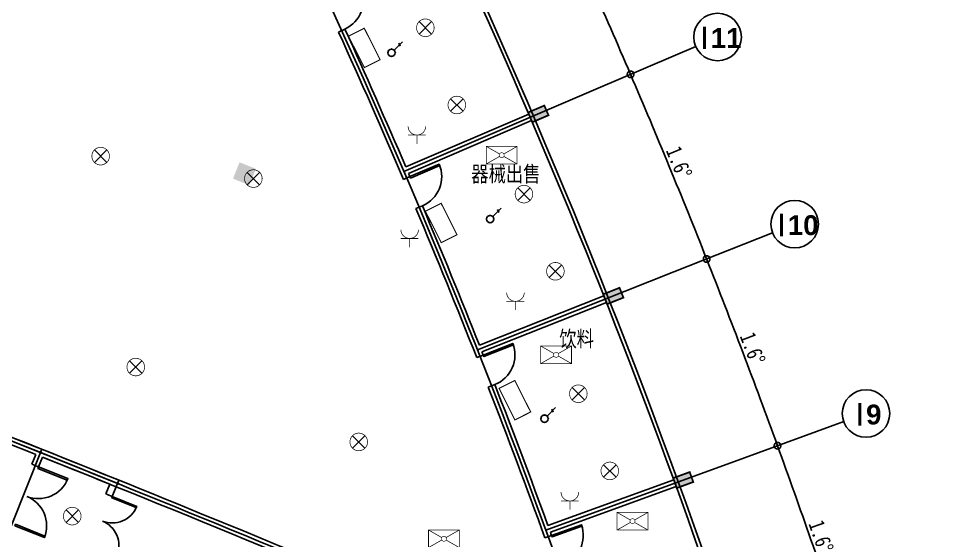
# Model space of a CAD drawing. Extents: x 23618587 to 48466785, y 42305484 to 86624613.
# Drawn here: x 24358428 to 24384804, y 43360084 to 43374893 of the extents above; entities that cross this region are included whole.
import ezdxf

# ---------------------------------------------------------------- set-up
doc = ezdxf.new("R2010")
doc.units = 0
doc.header["$MEASUREMENT"] = 0
doc.layers.get('0').update_dxf_attribs({"linetype": 'CONTINUOUS'})
doc.layers.get('DEFPOINTS').update_dxf_attribs({"linetype": 'CONTINUOUS'})
for name, color, linetype in [('AC-W', 7, 'CONTINUOUS'), ('楼控', 1, 'CONTINUOUS'), ('设备-动力', 3, 'CONTINUOUS'), ('设备-插座', 3, 'CONTINUOUS'), ('设备-照明', 3, 'CONTINUOUS'), ('设备-箱柜', 3, 'CONTINUOUS')]:
    doc.layers.add(name, color=color, linetype=linetype)
doc.styles.add('IDQSTYLE', font='simplex.shx', dxfattribs={"width": 0.7, "bigfont": 'hzfs1.shx'})
doc.styles.add('Q1', font='SimSun.ttf', dxfattribs={"width": 0.8, "height": 450})
doc.styles.add('Q200', font='SimSun.ttf', dxfattribs={"width": 0.8, "height": 450})
doc.styles.add('T-SG-01$0$Arial', font='ARIALBD.TTF')
doc.dimstyles.new('Q2', dxfattribs={"dimscale": 150, "dimtxt": 2.5, "dimasz": 2.5, "dimexe": 0, "dimexo": 0, "dimgap": 0.5, "dimtad": 1, "dimdec": 4, "dimdsep": 46, "dimtxsty": 'Q200', "dimblk1": 'DOTSMALL', "dimblk2": 'DOTSMALL', "dimsah": 1, "dimcen": 2.5, "dimadec": 0, "dimazin": 0, "dimtfac": 1, "dimtdec": 3, "dimtmove": 2, "dimatfit": 3, "dimldrblk": 'DOTSMALL', "dimfxl": 1, "dimtolj": 1, "dimtzin": 10, "dimarcsym": 0})

# ---------------------------------------------------------------- blocks, each defined once
blk = doc.blocks.new('_DOTSMALL')
at = {"color": 0, "linetype": 'ByBlock', "const_width": 0.5}
blk.add_lwpolyline([(-0.0625, 0, 1), (0.0625, 0, 1)], format="xyb", close=True, dxfattribs=at)
blk = doc.blocks.new('*D59')
at = {"color": 0, "linetype": 'ByBlock'}
blk.add_arc((24189221, 43293341), 203000, 18.4, 20, dxfattribs=at)
at = {"layer": 'DEFPOINTS', "color": 0, "linetype": 'ByBlock'}
for p in [(24381858, 43363455), (24379039, 43362429), (24381238, 43359208), (24383741, 43358049), (24380894, 43357102)]:
    blk.add_point(p, dxfattribs=at)
at = {"color": 0, "linetype": 'ByBlock', "xscale": 375, "yscale": 375, "zscale": 375}
for p, rotation in [((24379979, 43362771), 110.0000000030266), ((24381843, 43357417), 288.4000000030688)]:
    blk.add_blockref('_DOTSMALL', p, dxfattribs=dict(at, rotation=rotation))
at = {"color": 0, "linetype": 'ByBlock', "insert": (24381213, 43360199), "char_height": 450, "attachment_point": 5, "rotation": 289.2, "style": 'Q200'}
blk.add_mtext('\\A1;1.6°', dxfattribs=at)
blk = doc.blocks.new('*D62')
at = {"color": 0, "linetype": 'ByBlock'}
blk.add_arc((24189221, 43293341), 203000, 23.2, 24.8, dxfattribs=at)
at = {"layer": 'DEFPOINTS', "color": 0, "linetype": 'ByBlock'}
for p in [(24375328, 43379334), (24372592, 43378070), (24375053, 43375044), (24377656, 43374104), (24374887, 43372917)]:
    blk.add_point(p, dxfattribs=at)
at = {"color": 0, "linetype": 'ByBlock', "xscale": 375, "yscale": 375, "zscale": 375}
for p, rotation in [((24373500, 43378489), 114.8000000029758), ((24375806, 43373311), 293.200000002989)]:
    blk.add_blockref('_DOTSMALL', p, dxfattribs=dict(at, rotation=rotation))
at = {"color": 0, "linetype": 'ByBlock', "insert": (24374945, 43376030), "char_height": 450, "attachment_point": 5, "rotation": 294, "style": 'Q200'}
blk.add_mtext('\\A1;1.6°', dxfattribs=at)
blk = doc.blocks.new('*D63')
at = {"color": 0, "linetype": 'ByBlock'}
blk.add_arc((24189221, 43293341), 203000, 21.6, 23.2, dxfattribs=at)
at = {"layer": 'DEFPOINTS', "color": 0, "linetype": 'ByBlock'}
for p in [(24377656, 43374104), (24374887, 43372917), (24377262, 43369824), (24379838, 43368811), (24377036, 43367702)]:
    blk.add_point(p, dxfattribs=at)
at = {"color": 0, "linetype": 'ByBlock', "xscale": 375, "yscale": 375, "zscale": 375}
for p, rotation in [((24375806, 43373311), 113.2000000018861), ((24377966, 43368070), 291.6000000020339)]:
    blk.add_blockref('_DOTSMALL', p, dxfattribs=dict(at, rotation=rotation))
at = {"color": 0, "linetype": 'ByBlock', "insert": (24377181, 43370812), "char_height": 450, "attachment_point": 5, "rotation": 292.4, "style": 'Q200'}
blk.add_mtext('\\A1;1.6°', dxfattribs=at)
blk = doc.blocks.new('*D64')
at = {"color": 0, "linetype": 'ByBlock'}
blk.add_arc((24189221, 43293341), 203000, 20, 21.6, dxfattribs=at)
at = {"layer": 'DEFPOINTS', "color": 0, "linetype": 'ByBlock'}
for p in [(24379838, 43368811), (24377036, 43367702), (24379324, 43364543), (24381858, 43363455), (24379039, 43362429)]:
    blk.add_point(p, dxfattribs=at)
at = {"color": 0, "linetype": 'ByBlock', "xscale": 375, "yscale": 375, "zscale": 375}
for p, rotation in [((24377966, 43368070), 111.600000002235), ((24379979, 43362771), 290.0000000022631)]:
    blk.add_blockref('_DOTSMALL', p, dxfattribs=dict(at, rotation=rotation))
at = {"color": 0, "linetype": 'ByBlock', "insert": (24379271, 43365534), "char_height": 450, "attachment_point": 5, "rotation": 290.8, "style": 'Q200'}
blk.add_mtext('\\A1;1.6°', dxfattribs=at)
blk = doc.blocks.new('*D67')
at = {"color": 0, "linetype": 'ByBlock'}
blk.add_line((24383044, 43379129), (24383050, 43379143), dxfattribs=at)
blk.add_arc((24148685, 42835268), 592223, 65.36798, 66.68798, dxfattribs=at)
at = {"layer": 'DEFPOINTS', "color": 0, "linetype": 'ByBlock'}
for p in [(24383044, 43379129), (24382655, 43378225), (24391376, 43375480), (24395934, 43374509), (24395100, 43372691)]:
    blk.add_point(p, dxfattribs=at)
at = {"color": 0, "linetype": 'ByBlock', "xscale": 375, "yscale": 375, "zscale": 375}
for p, rotation in [((24383050, 43379143), 156.6879804380551), ((24395517, 43373600), 335.367980438324)]:
    blk.add_blockref('_DOTSMALL', p, dxfattribs=dict(at, rotation=rotation))
at = {"color": 0, "linetype": 'ByBlock', "insert": (24389422, 43376682), "char_height": 450, "attachment_point": 5, "rotation": 336.028, "style": 'Q200'}
blk.add_mtext('\\A1;1.32°', dxfattribs=at)
blk = doc.blocks.new('HC000426')
at = {"color": 0, "linetype": 'Continuous', "const_width": 0.3}
blk.add_lwpolyline([(5, 2.5), (-5, 2.5), (-5, -2.5), (5, -2.5)], close=True, dxfattribs=at)
at = {"color": 0, "style": 'IDQSTYLE', "width": 0.7}
blk.add_attdef('PSFHATT', (7, -2.5), '', height=2.5, dxfattribs=at)
blk = doc.blocks.new('HC000133')
at = {"color": 0, "linetype": 'Continuous', "const_width": 0.2}
blk.add_lwpolyline([(-2.5, 5, 0.198912), (-1.77, 3.23, 0.198912), (0, 2.5, 0.198912), (1.77, 3.23, 0.198912), (2.5, 5)], format="xyb", dxfattribs=at)
for points in [[(-2.55, 2.48), (2.48, 2.48)], [(0, 2.5), (0, 0)]]:
    blk.add_lwpolyline(points, dxfattribs=at)
at = {"color": 0, "style": 'IDQSTYLE', "width": 0.7}
blk.add_attdef('PSFHATT', (4.5, 0), '', height=2.5, dxfattribs=at)
blk = doc.blocks.new('HC001494')
at = {"color": 0, "linetype": 'Continuous'}
for p, q in [((-1.77, 1.77), (1.77, -1.77)), ((1.77, 1.77), (-1.77, -1.77))]:
    blk.add_line(p, q, dxfattribs=at)
at = {"color": 0, "linetype": 'Continuous', "const_width": 0.2}
blk.add_lwpolyline([(1.77, -1.77, 0.198912), (2.5, 0, 0.198912), (1.77, 1.77, 0.198912), (0, 2.5, 0.198912), (-1.77, 1.77, 0.198912), (-2.5, 0, 0.198912), (-1.77, -1.77, 0.198912), (0, -2.5, 0.198912)], format="xyb", close=True, dxfattribs=at)
at = {"color": 0, "style": 'IDQSTYLE', "width": 0.7}
blk.add_attdef('PSFHATT', (4.5, -2.5), '', height=2.5, dxfattribs=at)
blk = doc.blocks.new('HC000704')
at = {"color": 0, "linetype": 'Continuous', "const_width": 0.2}
for points in [[(-0.61, 0.35), (-4.38, 2.5)], [(-4.38, 2.5), (4.37, 2.5), (4.37, -2.5), (-4.38, -2.5), (-4.38, 2.5)], [(4.37, 2.5), (0.61, 0.35)], [(-0.61, -0.35), (-4.38, -2.5)], [(0.61, -0.35), (4.37, -2.5)]]:
    blk.add_lwpolyline(points, dxfattribs=at)
at = {"color": 0, "linetype": 'Continuous', "const_width": 0.16}
blk.add_lwpolyline([(0, -0.71, 0.198912), (0.5, -0.5, 0.198912), (0.71, 0, 0.198912), (0.5, 0.5, 0.198912), (0, 0.71, 0.198912), (-0.5, 0.5, 0.198912), (-0.71, 0, 0.198912), (-0.5, -0.5, 0.198912)], format="xyb", close=True, dxfattribs=at)
at = {"color": 0, "style": 'IDQSTYLE', "width": 0.7}
blk.add_attdef('PSFHATT', (6.37, -2.5), '', height=2.5, dxfattribs=at)
blk = doc.blocks.new('HC002297100793')
at = {"color": 0}
for p, q in [((0.74, 1.78), (3.12, 4.17)), ((2.09, 3.72), (2.47, 2.92))]:
    blk.add_line(p, q, dxfattribs=at)
blk.add_circle((0, 1.04), 1.04, dxfattribs=at)
for p in [(-1.04, 1.04), (0, 2.08), (0, 0), (1.04, 1.04)]:
    blk.add_point(p, dxfattribs=at)
at = {"color": 0, "width": 0.7}
blk.add_attdef('PSFHATT', (3.15, 0), '', height=0.025, dxfattribs=at)

msp = doc.modelspace()

# ---------------------------------------------------------------- hatches: boundary and pattern name
at = {"layer": 'AC-W'}
h = msp.add_hatch(color=7, dxfattribs=at)
h.paths.add_polyline_path([(24368207.34969, 43382357.57992), (24368655.20557, 43382579.89751), (24368788.59612, 43382311.18398), (24368340.74024, 43382088.86639)])
h.paths.add_polyline_path([(24365652.06717, 43387320.45838), (24366093.54096, 43387555.19416), (24366234.38243, 43387290.30988), (24365792.90864, 43387055.5741)])
h.paths.add_polyline_path([(24362959.20922, 43392210.0542), (24363393.95668, 43392457.02514), (24363542.13924, 43392196.17666), (24363107.39178, 43391949.20573)])
h.paths.add_polyline_path([(24377014.51597, 43361851.43138), (24377484.36228, 43362022.44145), (24377586.96832, 43361740.53367), (24377117.12201, 43361569.52359)])
h.paths.add_polyline_path([(24375028.36494, 43367068.21539), (24375493.25318, 43367252.27767), (24375603.69055, 43366973.34472), (24375138.8023, 43366789.28244)])
h.paths.add_polyline_path([(24372897.32712, 43372227.50886), (24373356.89479, 43372424.47982), (24373475.07736, 43372148.73922), (24373015.50969, 43371951.76826)])
h.paths.add_polyline_path([(24370623.06424, 43377325.28874), (24371076.95298, 43377535.01478), (24371202.7886, 43377262.68154), (24370748.89986, 43377052.95549)])
h.paths.add_polyline_path([(24378854.23146, 43356581.22472), (24379328.66947, 43356739.04924), (24379423.36418, 43356454.38644), (24378948.92618, 43356296.56192)])
h.paths.add_polyline_path([(24383480.99679, 43340491.3534), (24383966.97729, 43340608.92445), (24384037.51993, 43340317.33615), (24383551.53943, 43340199.7651)])
h.paths.add_polyline_path([(24382088.73296, 43345897.02012), (24382571.24121, 43346028.11471), (24382649.89796, 43345738.60976), (24382167.38971, 43345607.51517)])
h.paths.add_polyline_path([(24380546.07688, 43351261.70497), (24381024.73663, 43351406.22087), (24381111.44617, 43351119.02502), (24380632.78642, 43350974.50912)])
msp.add_hatch(color=7, dxfattribs=at).paths.add_polyline_path([(24365167.63171, 43370627.5947), (24364704.00325, 43370814.80756), (24364516.79039, 43370351.1791), (24364980.41885, 43370163.96624)])

# ---------------------------------------------------------------- linework, layer by layer
at = {"layer": 'AC-W', "color": 7}
for p, q in [((24367513.2313, 43374511.97847), (24367695.25475, 43374594.84863)), ((24374886.60262, 43372916.91657), (24377656.3096, 43374104.0145)), ((24369424.28649, 43370684.5628), (24372917.00123, 43372181.54224)), ((24369503.07487, 43370500.73573), (24372995.78961, 43371997.71518)), ((24369358.53148, 43370330.09749), (24369542.43885, 43370408.69825)), ((24369710.15443, 43369502.12709), (24369894.42078, 43369579.88255)), ((24377036.11424, 43367701.81048), (24379837.88708, 43368811.11082)), ((24371513.59681, 43365622.84388), (24375046.74791, 43367021.71736)), ((24371587.22172, 43365436.88858), (24375120.37282, 43366835.76206)), ((24371437.97019, 43365270.35276), (24371624.00052, 43365343.78789)), ((24371766.33775, 43364432.88729), (24371952.70332, 43364505.46742)), ((24379039.17349, 43362428.71979), (24381858.25135, 43363454.78022)), ((24361275.71981, 43361792.10652), (24361088.47816, 43361328.48968)), ((24361275.71981, 43361792.10652), (24361088.47816, 43361328.48968)), ((24373460.76105, 43360504.76148), (24377031.59347, 43361804.43819)), ((24361015.35614, 43361681.50625), (24360903.01114, 43361403.33612)), ((24361015.35614, 43361681.50625), (24360903.01114, 43361403.33612)), ((24373529.16508, 43360316.82296), (24377099.9975, 43361616.49967)), ((24373375.32179, 43360154.51942), (24373563.33001, 43360222.73164))]:
    msp.add_line(p, q, dxfattribs=at)
at = {"layer": 'AC-W', "color": 7, "ltscale": 300}
for p, q in [((24369371.79059, 43370553.26512), (24374886.60262, 43372916.91657)), ((24371457.45533, 43365493.06316), (24377036.11424, 43367701.81048)), ((24353489.50799, 43348646.3492), (24359084.61563, 43362671.49699)), ((24373401.01777, 43360376.59893), (24379039.17349, 43362428.71979))]:
    msp.add_line(p, q, dxfattribs=at)
at = {"layer": 'AC-W', "color": 7, "const_width": 50}
for points in [[(24372897.32712, 43372227.50886), (24373356.89479, 43372424.47982), (24373475.07736, 43372148.73922), (24373015.50969, 43371951.76826)], [(24375028.36494, 43367068.21539), (24375493.25318, 43367252.27767), (24375603.69055, 43366973.34472), (24375138.8023, 43366789.28244)], [(24377014.51597, 43361851.43138), (24377484.36228, 43362022.44145), (24377586.96832, 43361740.53367), (24377117.12201, 43361569.52359)]]:
    msp.add_lwpolyline(points, close=True, dxfattribs=at)
at = {"layer": 'AC-W', "color": 7}
for points in [[(24369542.43885, 43370408.69825), (24369560.02897, 43370367.2786), (24370388.42202, 43370719.08104), (24370370.8319, 43370760.50069)], [(24371624.00052, 43365343.78789), (24371640.42727, 43365301.89324), (24372478.32025, 43365630.42842), (24372461.89349, 43365672.32307)], [(24358992.22568, 43362170.02624), (24358975.55152, 43362128.22945), (24359811.48748, 43361794.74621), (24359828.16164, 43361836.54301)], [(24361088.47816, 43361328.48968), (24361074.43503, 43361293.71842), (24361769.86028, 43361012.85595), (24361783.9034, 43361047.62721)], [(24358325.25919, 43360498.1543), (24358341.93335, 43360539.95109), (24359177.86932, 43360206.46786), (24359161.19515, 43360164.67106)], [(24373563.33001, 43360222.73164), (24373578.5806, 43360180.39466), (24374425.32013, 43360485.40641), (24374410.06954, 43360527.74338)]]:
    msp.add_lwpolyline(points, close=True, dxfattribs=at)
for centre in [(24378276.72596, 43374369.92529), (24380465.4862, 43369059.59489), (24382492.54387, 43363685.64381)]:
    msp.add_circle(centre, 675, dxfattribs=at)
for centre, radius, start, end in [((24189221.26409, 43293340.65083), 199900, 18.8354385288, 29.6000000034), ((24367320.26816, 43375413.51328), 900, 294.609988368, 24.609988371), ((24189221.26409, 43293340.65083), 195900, 23.1415349186, 24.4784418209), ((24189221.26409, 43293340.65083), 196100, 23.2292176346, 24.4784418209), ((24369542.43885, 43370408.69825), 900, 293.00998837, 23.009988369), ((24189221.26409, 43293340.65083), 196100, 23.1415349186, 23.1707823652), ((24189221.26409, 43293340.65083), 195900, 21.5415349197, 22.8784418242), ((24189221.26409, 43293340.65083), 196100, 21.6292176369, 22.8784418242), ((24148685.34615, 42835267.72991), 567822.67138, 68.0130308901, 69.3229354503), ((24148685.34615, 42835267.72991), 567822.67138, 66.8075794562, 69.3229354503), ((24148685.34615, 42835267.72991), 567622.67138, 68.2613590301, 69.3027456847), ((24148685.34615, 42835267.72991), 567622.67138, 68.2613590301, 69.3027456847), ((24148759.7883, 42835660.74182), 530172.67138, 79.4743453433, 79.4743453433), ((24148766.30591, 42835659.45113), 530172.67138, 78.1227654299, 78.1227654299), ((24148779.34207, 42835656.52904), 530172.67138, 76.2090487924, 76.2090487924), ((24371624.00052, 43365343.78789), 900, 291.40998837, 21.409988372), ((24189221.26409, 43293340.65083), 196100, 21.5415349197, 21.5707823654), ((24189221.26409, 43293340.65083), 195900, 19.9415349208, 21.2784418219), ((24189221.26409, 43293340.65083), 196100, 20.0292176369, 21.2784418219), ((24148685.34615, 42835267.72991), 567622.67138, 66.7997511767, 68.2411710536), ((24148685.34615, 42835267.72991), 567622.67138, 68.0332207784, 68.2411710536), ((24358992.22568, 43362170.02624), 900, 248.251265039, 338.251265044), ((24358325.25919, 43360498.1543), 900, 338.251265047, 68.251265051), ((24148685.34615, 42835267.72991), 567322.67138, 68.0130356525, 68.033234314), ((24148685.34615, 42835267.72991), 567322.67138, 68.0130356525, 68.033234314), ((24361088.47816, 43361328.48968), 750, 248.007618823, 338.007618829), ((24360526.76199, 43359937.63565), 750, 338.00834205, 68.008342058), ((24373563.33001, 43360222.73164), 900, 289.809988375, 19.809988369), ((24189221.26409, 43293340.65083), 196100, 19.9415349208, 19.9707823667)]:
    msp.add_arc(centre, radius, start, end, dxfattribs=at)
at = {"layer": 'AC-W', "color": 7, "ltscale": 300}
for centre, radius, start, end in [((24189221.26409, 43293340.65083), 200000, 4.560471461, 29.6000000034), ((24189221.26409, 43293340.65083), 196000, 18.7775437664, 29.0000337956), ((24162246.90911, 42870268.06754), 513099.72014, 62.6224147924, 75.1443656534), ((24148685.34615, 42835267.72991), 567722.67138, 66.5260012819, 69.3279804304), ((24148685.34615, 42835267.72991), 567722.67138, 68.0079804412, 69.3279804304)]:
    msp.add_arc(centre, radius, start, end, dxfattribs=at)
at = {"layer": '楼控', "color": 7}
for p, q in [((24358806.46213, 43362244.13363), (24358917.62321, 43362522.77896)), ((24358992.22568, 43362170.02624), (24359103.38676, 43362448.67157))]:
    msp.add_line(p, q, dxfattribs=at)
msp.add_arc((24148685.34615, 42835267.72991), 567322.67138, 68.2411657115, 68.2613643735, dxfattribs=at)
at = {"layer": '楼控', "color": 0, "linetype": 'ByBlock'}
msp.add_point((24359047.56194, 43362578.61522), dxfattribs=at)

# ---------------------------------------------------------------- block references
at = {"layer": '设备-动力', "xscale": 100, "yscale": 100, "zscale": 100}
for p in [(24372147.40168, 43371015.86673), (24373692.45318, 43365350.67788), (24375861.54534, 43360628.44746), (24370506.61665, 43360129.90615)]:
    msp.add_blockref('HC000704', p, dxfattribs=at)
at = {"layer": '设备-插座', "xscale": 100, "yscale": 100, "zscale": 100}
for p in [(24369738.98626, 43371338.09658), (24369533.57504, 43368403.17497), (24372537.94622, 43366618.06324), (24374082.99772, 43360952.87439)]:
    msp.add_blockref('HC000133', p, dxfattribs=at)
at = {"layer": '设备-照明', "color": 3, "xscale": 100, "yscale": 100, "zscale": 100}
for p in [(24369979.78511, 43374631.31716), (24370873.17683, 43372440.853), (24360758.30944, 43370988.598), (24365095.29612, 43370352.14521), (24372778.74507, 43369911.28382), (24373672.1368, 43367720.81966), (24361755.81638, 43365003.55639), (24374323.79657, 43364246.09497), (24368087.81692, 43362878.43292), (24375217.1883, 43362055.63081), (24359952.36084, 43360772.63015)]:
    msp.add_blockref('HC001494', p, dxfattribs=at)
at = {"layer": '设备-照明', "xscale": 100, "yscale": 100, "zscale": 100}
for p in [(24369019.73974, 43373819.50864), (24371818.6997, 43369099.4753), (24373363.75121, 43363434.28645)]:
    msp.add_blockref('HC002297100793', p, dxfattribs=at)
at = {"layer": '设备-箱柜', "color": 142, "xscale": 99.99999999999993, "yscale": 99.99999999999997, "zscale": 100, "rotation": 296.6923266761137}
for p in [(24368245.56031, 43374060.72424, 0.00038), (24370428.856, 43369091.84442, 0.00038), (24372521.80841, 43364062.73574, 0.00038)]:
    msp.add_blockref('HC000426', p, dxfattribs=at)

# ---------------------------------------------------------------- texts
at = {"layer": 'AC-W', "color": 7, "style": 'T-SG-01$0$Arial'}
for s, height, p in [('Ⅰ', 637.5, (24377468.42062, 43374027.35618)), ('11', 562.5, (24378082.60831, 43374058.85605)), ('Ⅰ', 637.5, (24379657.18087, 43368717.02578)), ('10', 562.5, (24380271.36856, 43368748.52565)), ('Ⅰ', 637.5, (24381879.99878, 43363343.0747)), ('9', 562.5, (24382494.18647, 43363374.57457))]:
    msp.add_text(s, height=height, dxfattribs=at).set_placement(p)
at = {"layer": 'AC-W', "color": 7, "style": 'Q1', "width": 0.8}
for s, p in [('器械出售', (24371282.67011, 43370261.29813)), ('饮料', (24373784.90786, 43365582.93472))]:
    msp.add_text(s, height=450, dxfattribs=at).set_placement(p)

# ---------------------------------------------------------------- dimensions: what is measured, and where the dimension line sits
at = {"layer": 'AC-W', "color": 7}
for base, line1, line2, picture, middle in [((24375053.26881, 43375044.176), ((24372592.31475, 43378069.97149), (24375327.79615, 43379333.94134)), ((24374886.60262, 43372916.91657), (24377656.3096, 43374104.0145)), '*D62', (24374945.05563, 43376030.21037)), ((24391375.81928, 43375479.75009), ((24383044.27681, 43379128.99659), (24382654.72205, 43378224.98264)), ((24395100.36398, 43372691.1069), (24395933.94168, 43374509.11356)), '*D67', (24389421.65721, 43376681.75322)), ((24377262.11201, 43369823.58692), ((24377036.11424, 43367701.81048), (24379837.88708, 43368811.11082)), ((24374886.60262, 43372916.91657), (24377656.3096, 43374104.0145)), '*D63', (24377181.47272, 43370812.25835)), ((24379324.32663, 43364543.35875), ((24377036.11424, 43367701.81048), (24379837.88708, 43368811.11082)), ((24379039.17349, 43362428.71979), (24381858.25135, 43363454.78022)), '*D64', (24379271.3241, 43365533.89629)), ((24381238.30459, 43359207.60886), ((24380894.21844, 43357101.7563), (24383740.84648, 43358048.70341)), ((24379039.17349, 43362428.71979), (24381858.25135, 43363454.78022)), '*D59', (24381212.98016, 43360199.24012))]:
    dim = msp.add_angular_dim_2l(base=base, line1=line1, line2=line2, dimstyle='Q2', override={"dimadec": 4, "dimazin": 2}, dxfattribs=at)
    dim.commit()
    dim.dimension.update_dxf_attribs({"geometry": picture, "text_midpoint": middle})

doc.saveas('drawing.dxf')
